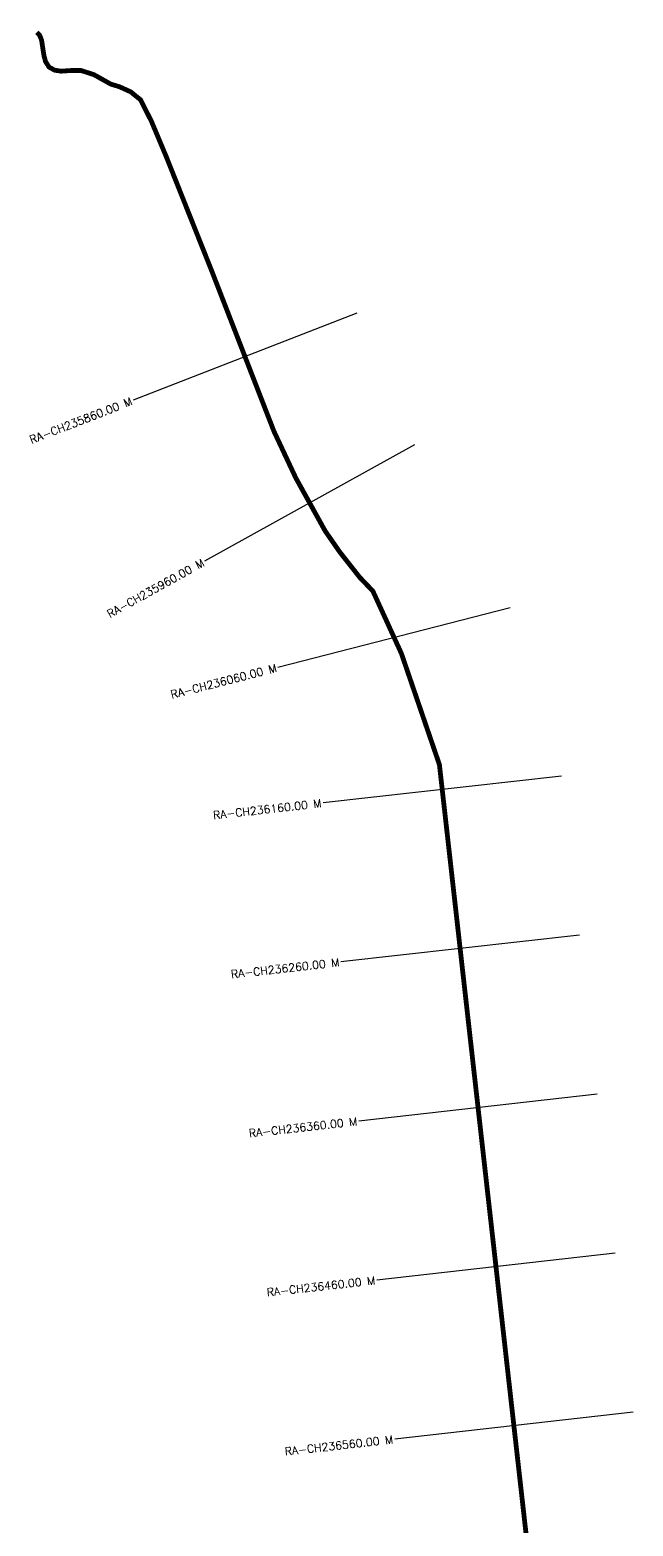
# Model space of a CAD drawing. Header units: metres. Extents: x 278749 to 284319, y 2047960 to 2051775.
# Drawn here: x 280974 to 281351, y 2050840 to 2051775 of the extents above; entities that cross this region are included whole.
import ezdxf
from ezdxf.enums import TextEntityAlignment as Align

# ---------------------------------------------------------------- set-up
doc = ezdxf.new("R2010")
doc.units = ezdxf.units.M
for name, color, linetype in [('CS', 134, 'Continuous'), ('CSMark', 6, 'Continuous'), ('NATURALLY PROTECTED', 3, 'Continuous')]:
    doc.layers.add(name, color=color, linetype=linetype)
doc.styles.get("Standard").update_dxf_attribs({"font": 'simplex.shx'})

msp = doc.modelspace()

# ---------------------------------------------------------------- linework, layer by layer
at = {"layer": 'CS'}
for p, q in [((281178.15, 2051598.03), (281038.32, 2051543.75)), ((281214.23, 2051515.89), (281083.01, 2051443.22)), ((281274.09, 2051414.09), (281128.79, 2051376.8)), ((281306.05, 2051308.89), (281156.99, 2051292.09)), ((281317.25, 2051209.52), (281168.19, 2051192.72)), ((281328.45, 2051110.15), (281179.4, 2051093.35)), ((281339.65, 2051010.78), (281190.6, 2050993.98)), ((281350.85, 2050911.41), (281201.8, 2050894.6))]:
    msp.add_line(p, q, dxfattribs=at)
at = {"layer": 'NATURALLY PROTECTED', "const_width": 3, "flags": 128}
msp.add_lwpolyline([(280978.09, 2051773.58), (280979.88, 2051771.68), (280981.08, 2051768.56), (280981.99, 2051762.5), (280982.62, 2051758.66), (280983.58, 2051755.2), (280985.74, 2051751.85), (280989.21, 2051749.92), (280993.22, 2051749.3), (280999.17, 2051749.69), (281005.8, 2051749.69), (281013.75, 2051747.14), (281024.35, 2051741.19), (281029.75, 2051739.57), (281036.78, 2051736.38), (281042.9, 2051731.44), (281049.62, 2051718.21), (281058.91, 2051696.1), (281087.57, 2051624.12), (281126.31, 2051524.31), (281139.97, 2051495.18), (281158.34, 2051462.01), (281167.45, 2051448.89), (281179.9, 2051433.09), (281188.2, 2051424.4), (281205.99, 2051385.49), (281229.77, 2051316.02), (281291.51, 2050768.24)], dxfattribs=at)

# ---------------------------------------------------------------- texts
at = {"layer": 'CSMark'}
for s, rotation, p in [('RA-CH235860.00 M', 21.2164, (281037.38, 2051543.38)), ('RA-CH235960.00 M', 28.97911, (281082.14, 2051442.73)), ('RA-CH236060.00 M', 14.39399, (281127.83, 2051376.55)), ('RA-CH236160.00 M', 6.43103, (281156, 2051291.98)), ('RA-CH236260.00 M', 6.43103, (281167.2, 2051192.6)), ('RA-CH236360.00 M', 6.43103, (281178.4, 2051093.23)), ('RA-CH236460.00 M', 6.43103, (281189.6, 2050993.86)), ('RA-CH236560.00 M', 6.43103, (281200.8, 2050894.49))]:
    msp.add_text(s, height=5, rotation=rotation, dxfattribs=at).set_placement(p, align=Align.MIDDLE_RIGHT)

doc.saveas('drawing.dxf')
